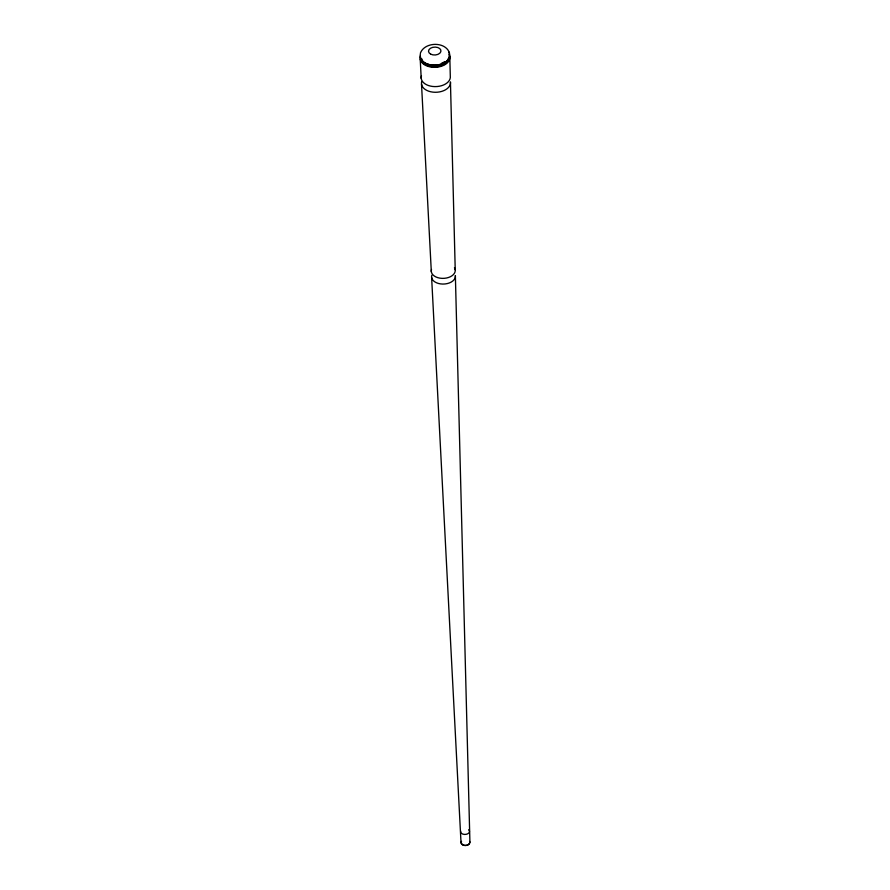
<?xml version="1.0" encoding="UTF-8"?>
<svg xmlns="http://www.w3.org/2000/svg" width="890" height="890" viewBox="0 0 890 890"><rect width="100%" height="100%" fill="white"/><g stroke="black" fill="none" stroke-linecap="round" stroke-linejoin="round"><path stroke-width="1.33" d="M420.325 53.322C424.33 41.774 445.534 41.129 449.517 53.022M420.202 59.007L421.215 78.431M421.515 84.161L431.316 271.673M431.617 277.391L461.031 842.93M469.92 842.24L455.368 275.544A11.926 7.587 -2.2 0 1 442.808 284.066A11.926 7.587 -2.2 0 1 431.817 275.233M449.806 56.715L450.296 76.184A14.596 9.289 -2.2 0 1 434.921 86.608A14.596 9.289 -2.2 0 1 421.459 75.795M455.224 269.815L450.44 81.913A14.518 9.245 -2.2 0 1 435.143 92.282A14.518 9.245 -2.2 0 1 421.76 81.524M448.093 58.963A13.372 8.511 -2.2 0 1 434.22 66.094A13.372 8.511 -2.2 0 1 421.671 58.607M444.522 61.71A13.372 8.511 -2.2 0 1 441.507 63.268M468.574 829.78A4.461 2.837 -2.2 0 1 466.06 834.342A4.461 2.837 -2.2 0 1 460.675 831.138M454.445 267.712A11.993 7.632 -2.2 0 1 444.288 278.325A11.993 7.632 -2.2 0 1 431.517 269.492M448.771 51.954A14.863 9.456 -2.2 0 1 436.189 65.104A14.863 9.456 -2.2 0 1 420.358 54.157M449.35 54.88A14.485 9.211 -2.2 0 1 436.167 65.159A14.485 9.211 -2.2 0 1 420.503 57.116M469.631 841.462A4.461 2.837 -2.2 0 1 465.214 845.422A4.461 2.837 -2.2 0 1 461.532 841.35M469.253 843.453A3.838 2.448 -2.2 0 1 465.27 845.5A3.838 2.448 -2.2 0 1 461.665 843.353M448.849 54.112A14.863 9.456 -2.2 0 1 436.267 67.262A14.863 9.456 -2.2 0 1 420.447 56.315M449.417 56.448A14.485 9.211 -2.2 0 1 436.222 66.728A14.485 9.211 -2.2 0 1 420.57 58.684M430.627 54.112A6.208 3.949 -2.2 0 0 440.828 51.698A6.208 3.949 -2.2 0 0 432.763 47.348A6.208 3.949 -2.2 0 0 430.627 54.112"/></g></svg>
